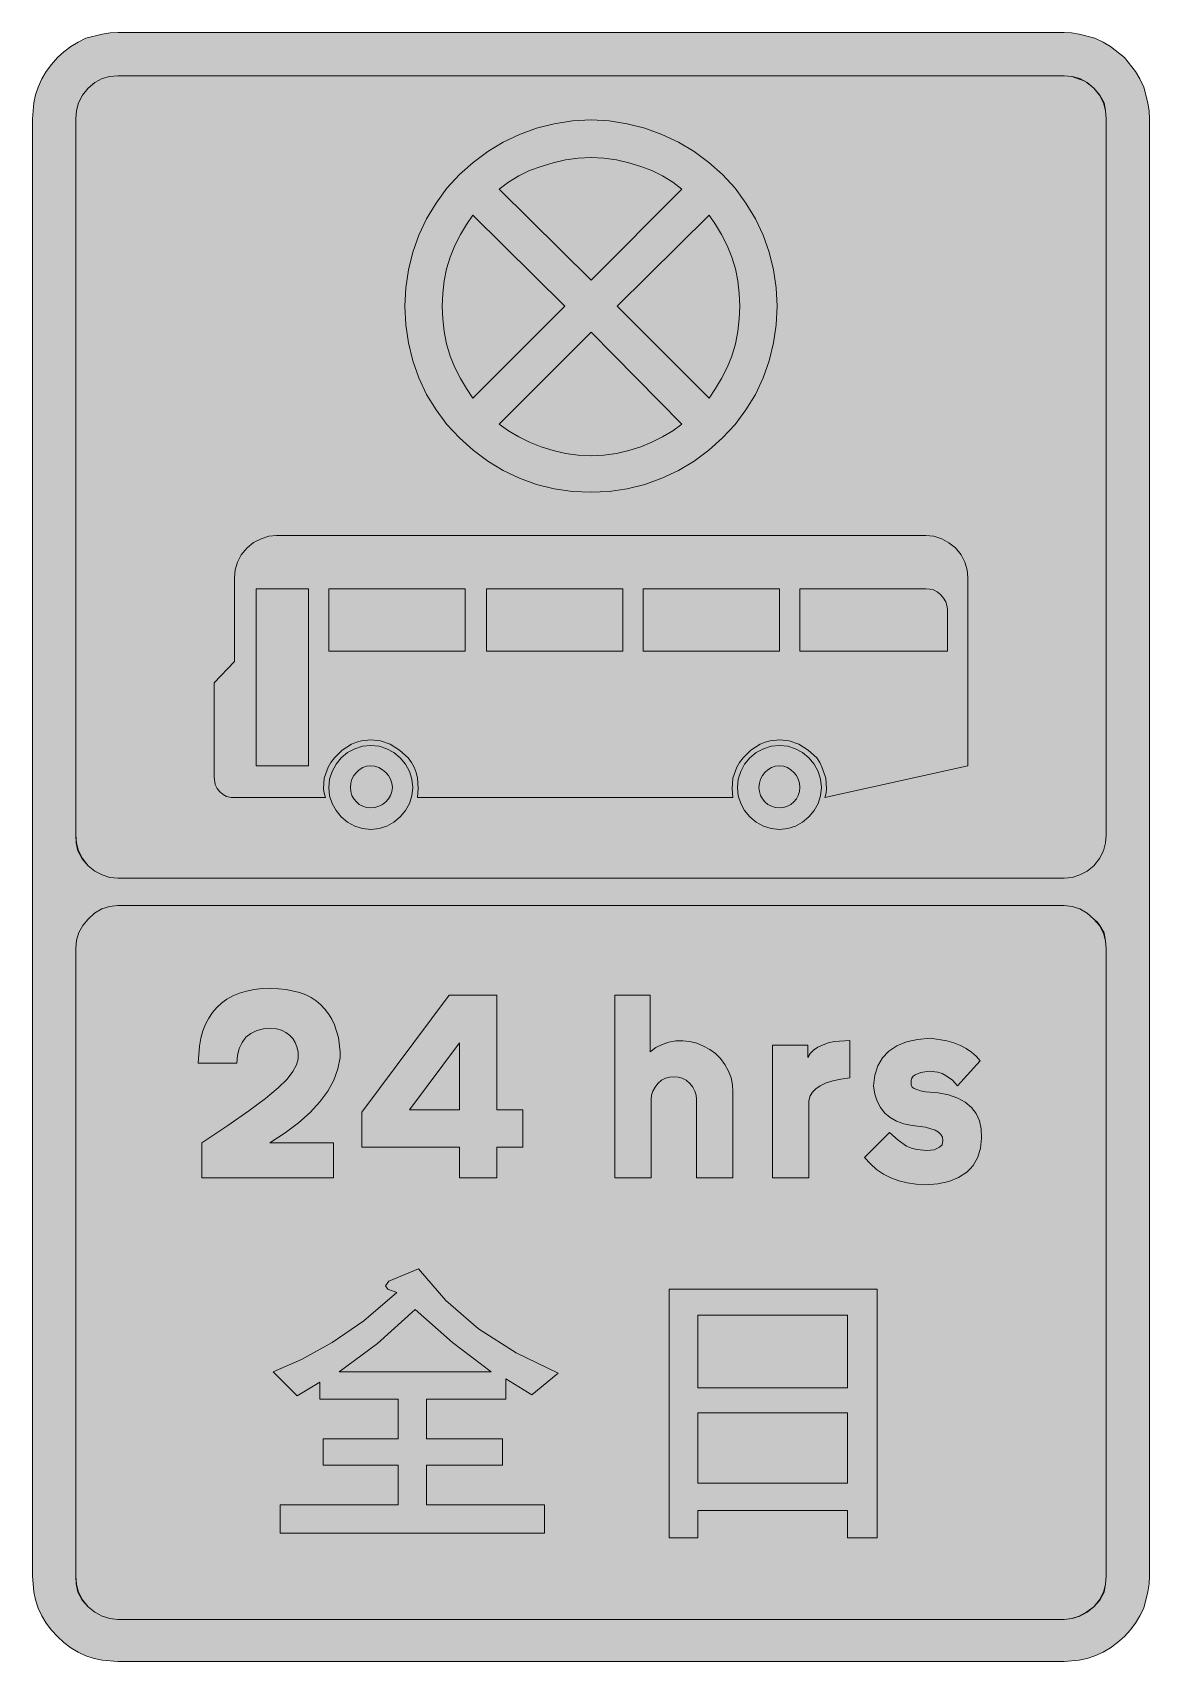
# Model space of a CAD drawing. Header units: metres. Extents: x 196 to 373, y 6 to 264.
import ezdxf

# ---------------------------------------------------------------- set-up
doc = ezdxf.new("R2010")
doc.units = ezdxf.units.M
for name, color, linetype, true_color in [('FILL_BLACK_000000', 7, 'Continuous', 0x000000), ('FILL_BLUE_0000FF', 7, 'Continuous', 0x0000ff), ('FILL_RED_FF0000', 7, 'Continuous', 0xff0000), ('FILL_WHITE_FFFFFF', 7, 'Continuous', 0xffffff), ('FILL_YELLOW_FFFF00', 7, 'Continuous', 0xffff00)]:
    doc.layers.add(name, color=color, linetype=linetype, true_color=true_color)

msp = doc.modelspace()

# ---------------------------------------------------------------- hatches: boundary and pattern name
at = {"layer": 'FILL_BLACK_000000', "true_color": 0x000000}
h = msp.add_hatch(color=7, dxfattribs=at)
h.dxf.hatch_style = 1
h.paths.add_polyline_path([(362.18, 263.63), (364.68, 262.98), (365.97, 262.38), (367.16, 261.65), (369.36, 259.92), (371.09, 257.71), (371.82, 256.53), (372.42, 255.24), (373.07, 252.72), (373.26, 251.44), (373.32, 250.2), (373.32, 19.08), (373.26, 17.86), (373.07, 16.63), (372.42, 14.04), (371.82, 12.83), (371.09, 11.65), (370.27, 10.55), (369.36, 9.54), (368.27, 8.56), (367.16, 7.74), (365.97, 7.06), (364.68, 6.48), (363.44, 6.04), (362.18, 5.76), (359.82, 5.58), (209.7, 5.58), (207.25, 5.76), (205.98, 6.04), (204.66, 6.48), (203.45, 7.06), (202.28, 7.74), (201.17, 8.56), (200.16, 9.54), (199.18, 10.55), (198.36, 11.65), (197.68, 12.83), (197.1, 14.04), (196.66, 15.36), (196.38, 16.63), (196.2, 19.08), (196.2, 250.2), (196.38, 252.72), (196.66, 254), (197.1, 255.24), (197.68, 256.53), (198.36, 257.71), (199.18, 258.83), (200.16, 259.92), (201.17, 260.83), (202.28, 261.65), (203.45, 262.38), (204.66, 262.98), (207.25, 263.63), (208.48, 263.82), (209.7, 263.88), (359.82, 263.88), (360.96, 263.82), (362.18, 263.63)])
h.paths.add_polyline_path([(206.06, 255.98), (205.02, 255.06), (204.1, 253.95), (203.49, 252.76), (203.15, 251.52), (203.04, 250.2), (203.04, 136.62), (203.15, 135.38), (203.49, 134.12), (204.1, 132.9), (205.02, 131.76), (206.06, 130.92), (207.23, 130.3), (208.46, 129.91), (209.7, 129.78), (359.82, 129.78), (361.06, 129.91), (362.3, 130.3), (363.47, 130.92), (364.5, 131.76), (365.42, 132.9), (366.03, 134.12), (366.37, 135.38), (366.48, 136.62), (366.48, 250.2), (366.37, 251.52), (366.03, 252.76), (365.42, 253.95), (364.5, 255.06), (363.47, 255.98), (362.3, 256.59), (361.06, 256.93), (359.82, 257.04), (209.7, 257.04), (208.46, 256.93), (207.23, 256.59), (206.06, 255.98)], flags=16)
h.paths.add_polyline_path([(207.16, 124.92), (206.03, 124.24), (205.02, 123.3), (204.18, 122.29), (203.56, 121.16), (203.17, 119.93), (203.04, 118.62), (203.04, 19.08), (203.15, 17.84), (203.49, 16.58), (204.1, 15.36), (205.02, 14.22), (206.06, 13.38), (207.23, 12.76), (208.46, 12.37), (209.7, 12.24), (359.82, 12.24), (361.06, 12.37), (362.3, 12.76), (363.47, 13.38), (364.5, 14.22), (365.42, 15.36), (366.03, 16.58), (366.37, 17.84), (366.48, 19.08), (366.48, 118.62), (366.37, 119.81), (366.12, 121.14), (365.45, 122.29), (365.01, 122.84), (364.5, 123.3), (363.47, 124.24), (362.3, 124.92), (361.06, 125.32), (359.82, 125.46), (209.7, 125.46), (208.39, 125.32), (207.16, 124.92)], flags=16)
h = msp.add_hatch(color=7, dxfattribs=at)
h.dxf.hatch_style = 1
h.paths.add_polyline_path([(255.78, 148.86), (254.41, 150.07), (252.9, 151.02), (251.37, 151.58), (249.84, 151.74), (248.38, 151.58), (247.59, 151.36), (246.78, 151.02), (245.3, 150.07), (244.08, 148.86), (243.5, 148.15), (243.07, 147.37), (242.46, 145.62), (242.35, 144.02), (242.43, 143.27), (242.64, 142.56), (228.24, 142.56), (227.68, 142.58), (226.98, 142.74), (226.44, 143.03), (225.9, 143.46), (225.46, 144.03), (225.18, 144.63), (225, 145.8), (225, 160.74), (228.24, 164.16), (228.24, 177.48), (228.35, 178.69), (228.69, 179.89), (229.3, 181.05), (230.22, 182.16), (231.26, 183), (232.43, 183.62), (233.66, 184.01), (234.9, 184.14), (337.86, 184.14), (339.12, 184), (340.38, 183.6), (341.53, 182.95), (342.54, 182.16), (343.46, 181.05), (344.07, 179.89), (344.41, 178.69), (344.52, 177.48), (344.52, 147.6), (321.84, 142.56), (322.05, 143.27), (322.13, 144.02), (322.02, 145.62), (321.44, 147.31), (321.06, 148.13), (320.58, 148.86), (319.21, 150.07), (317.7, 151.02), (316.17, 151.58), (314.64, 151.74), (313.18, 151.58), (312.39, 151.36), (311.58, 151.02), (310.1, 150.07), (308.88, 148.86), (308.3, 148.15), (307.87, 147.37), (307.26, 145.62), (307.13, 144.02), (307.26, 142.56), (257.22, 142.56), (257.36, 144.02), (257.22, 145.62), (257.02, 146.53), (256.7, 147.37), (256.28, 148.15), (255.78, 148.86)])
h.paths.add_polyline_path([(289.8, 175.68), (268.2, 175.68), (268.2, 165.78), (289.8, 165.78), (289.8, 175.68)], flags=16)
h.paths.add_polyline_path([(293.04, 175.68), (293.04, 165.78), (314.64, 165.78), (314.64, 175.68), (293.04, 175.68)], flags=16)
h.paths.add_polyline_path([(340.67, 174.21), (340.2, 174.78), (339.66, 175.22), (339.1, 175.5), (338.5, 175.64), (337.86, 175.68), (317.88, 175.68), (317.88, 165.78), (341.28, 165.78), (341.28, 172.44), (341.21, 173.01), (341.01, 173.61), (340.67, 174.21)], flags=16)
h.paths.add_polyline_path([(243.18, 175.68), (243.18, 165.78), (264.78, 165.78), (264.78, 175.68), (243.18, 175.68)], flags=16)
h.paths.add_polyline_path([(231.66, 147.6), (239.94, 147.6), (239.94, 175.68), (231.66, 175.68), (231.66, 147.6)], flags=16)
h = msp.add_hatch(color=7, dxfattribs=at)
h.dxf.hatch_style = 1
h.paths.add_polyline_path([(255.98, 141.64), (255.36, 140.51), (254.52, 139.5), (253.51, 138.66), (252.38, 138.04), (251.15, 137.65), (249.84, 137.52), (248.53, 137.65), (247.3, 138.04), (246.17, 138.66), (245.16, 139.5), (244.32, 140.51), (243.7, 141.64), (243.31, 142.87), (243.18, 144.18), (243.31, 145.49), (243.7, 146.72), (244.32, 147.85), (245.16, 148.86), (246.17, 149.7), (247.3, 150.32), (248.53, 150.71), (249.84, 150.84), (251.15, 150.71), (252.38, 150.32), (253.51, 149.7), (254.52, 148.86), (255.36, 147.85), (255.98, 146.72), (256.37, 145.49), (256.5, 144.18), (256.37, 142.87), (255.98, 141.64)])
h.paths.add_polyline_path([(252.98, 145.47), (252.65, 146.05), (252.23, 146.56), (251.71, 146.99), (251.13, 147.32), (250.5, 147.53), (249.84, 147.6), (249.18, 147.53), (248.57, 147.32), (248.02, 146.99), (247.55, 146.56), (247.15, 146.05), (246.85, 145.47), (246.67, 144.84), (246.6, 144.18), (246.67, 143.52), (246.85, 142.91), (247.15, 142.36), (247.55, 141.88), (248.02, 141.49), (248.57, 141.19), (249.18, 141.01), (249.84, 140.94), (250.5, 141.01), (251.13, 141.19), (251.71, 141.49), (252.23, 141.88), (252.65, 142.36), (252.98, 142.91), (253.19, 143.52), (253.26, 144.18), (253.19, 144.84), (252.98, 145.47)], flags=16)
h = msp.add_hatch(color=7, dxfattribs=at)
h.dxf.hatch_style = 1
h.paths.add_polyline_path([(320.78, 141.64), (320.16, 140.51), (319.32, 139.5), (318.31, 138.66), (317.18, 138.04), (315.95, 137.65), (314.64, 137.52), (313.33, 137.65), (312.1, 138.04), (310.97, 138.66), (309.96, 139.5), (309.12, 140.51), (308.5, 141.64), (308.11, 142.87), (307.98, 144.18), (308.11, 145.49), (308.5, 146.72), (309.12, 147.85), (309.96, 148.86), (310.97, 149.7), (312.1, 150.32), (313.33, 150.71), (314.64, 150.84), (315.95, 150.71), (317.18, 150.32), (318.31, 149.7), (319.32, 148.86), (320.16, 147.85), (320.78, 146.72), (321.17, 145.49), (321.3, 144.18), (321.17, 142.87), (320.78, 141.64)])
h.paths.add_polyline_path([(317.63, 145.47), (317.33, 146.05), (316.94, 146.56), (316.46, 146.99), (315.91, 147.32), (315.3, 147.53), (314.64, 147.6), (313.98, 147.53), (313.37, 147.32), (312.82, 146.99), (312.35, 146.56), (311.95, 146.05), (311.65, 145.47), (311.47, 144.84), (311.4, 144.18), (311.47, 143.52), (311.65, 142.91), (311.95, 142.36), (312.35, 141.88), (312.82, 141.49), (313.37, 141.19), (313.98, 141.01), (314.64, 140.94), (315.3, 141.01), (315.91, 141.19), (316.46, 141.49), (316.94, 141.88), (317.33, 142.36), (317.63, 142.91), (317.81, 143.52), (317.88, 144.18), (317.81, 144.84), (317.63, 145.47)], flags=16)
h = msp.add_hatch(color=7, dxfattribs=at)
h.dxf.hatch_style = 1
h.paths.add_polyline_path([(243.9, 87.84), (243.9, 82.26), (223.02, 82.26), (223.02, 87.84), (227.18, 90.58), (230.52, 92.91), (233.15, 94.87), (235.13, 96.52), (236.55, 97.93), (237.5, 99.13), (238.06, 100.19), (238.32, 101.16), (238.32, 102.24), (238.13, 103.02), (237.85, 103.72), (237.46, 104.34), (236.97, 104.87), (236.38, 105.31), (235.69, 105.66), (234.89, 105.89), (234, 106.02), (232.82, 105.92), (231.75, 105.64), (230.81, 105.18), (230.04, 104.58), (229.43, 103.75), (228.96, 102.78), (228.71, 101.68), (228.6, 100.44), (222.48, 100.44), (222.66, 103.17), (222.9, 104.41), (223.22, 105.56), (223.63, 106.63), (224.13, 107.6), (224.72, 108.49), (225.41, 109.28), (226.17, 109.99), (227.03, 110.6), (227.98, 111.12), (229.01, 111.55), (230.13, 111.89), (231.33, 112.13), (232.62, 112.27), (234, 112.32), (236.42, 112.15), (238.55, 111.66), (239.51, 111.29), (240.39, 110.84), (241.19, 110.31), (241.92, 109.71), (242.57, 109.03), (243.15, 108.28), (243.65, 107.45), (244.07, 106.55), (244.69, 104.53), (244.98, 102.24), (244.98, 101.34), (244.63, 99.53), (243.97, 97.76), (243.02, 96.02), (241.76, 94.32), (240.21, 92.65), (238.37, 91.01), (236.24, 89.41), (233.82, 87.84), (243.9, 87.84)])
h = msp.add_hatch(color=7, dxfattribs=at)
h.dxf.hatch_style = 1
h.paths.add_polyline_path([(273.96, 87.12), (269.82, 87.12), (269.82, 82.26), (263.88, 82.26), (263.88, 87.12), (248.4, 87.12), (248.4, 92.7), (262.26, 111.24), (269.82, 111.24), (269.82, 93.06), (273.96, 93.06), (273.96, 87.12)])
h.paths.add_polyline_path([(263.88, 93.06), (263.88, 103.68), (255.96, 93.06), (263.88, 93.06)], flags=16)
h = msp.add_hatch(color=7, dxfattribs=at)
h.dxf.hatch_style = 1
h.paths.add_polyline_path([(295.04, 102.91), (296.05, 103.42), (297.11, 103.77), (298.22, 103.97), (299.33, 104.01), (300.45, 103.89), (301.54, 103.6), (302.58, 103.14), (303.6, 102.64), (304.49, 101.97), (305.29, 101.17), (306, 100.26), (306.58, 99.18), (306.97, 98.1), (307.19, 97.02), (307.26, 95.94), (307.26, 82.26), (301.5, 82.26), (301.5, 94.68), (301.43, 95.35), (301.23, 96.01), (300.89, 96.63), (300.42, 97.2), (299.85, 97.75), (299.23, 98.08), (298.57, 98.24), (297.9, 98.28), (297.23, 98.24), (296.57, 98.08), (295.95, 97.75), (295.38, 97.2), (294.91, 96.63), (294.57, 96.01), (294.37, 95.35), (294.3, 94.68), (294.3, 82.26), (288.54, 82.26), (288.54, 111.24), (294.12, 111.24), (294.12, 102.24), (295.04, 102.91)])
h = msp.add_hatch(color=7, dxfattribs=at)
h.dxf.hatch_style = 1
h.paths.add_polyline_path([(313.56, 103.32), (319.14, 103.32), (319.14, 101.34), (319.51, 101.98), (320.04, 102.53), (320.71, 102.99), (321.48, 103.32), (322.36, 103.66), (323.37, 103.88), (325.8, 104.04), (325.8, 98.1), (324.39, 97.93), (323.12, 97.67), (322.03, 97.32), (321.12, 96.84), (320.41, 96.4), (319.88, 95.87), (319.53, 95.25), (319.32, 94.5), (319.32, 82.26), (313.56, 82.26), (313.56, 103.32)])
h = msp.add_hatch(color=7, dxfattribs=at)
h.dxf.hatch_style = 1
h.paths.add_polyline_path([(346.54, 86.98), (346.12, 85.52), (345.39, 84.23), (344.91, 83.67), (344.34, 83.16), (343.02, 82.32), (341.51, 81.7), (339.78, 81.31), (337.86, 81.18), (336.35, 81.25), (334.92, 81.45), (333.58, 81.79), (332.33, 82.26), (331.15, 82.87), (330.06, 83.61), (329.06, 84.49), (328.14, 85.5), (332.1, 89.46), (333.45, 88.24), (334.8, 87.3), (335.61, 86.96), (336.42, 86.74), (338.04, 86.58), (339.17, 86.71), (340.02, 87.12), (340.43, 87.52), (340.56, 88.2), (340.48, 88.71), (340.26, 89.15), (339.88, 89.53), (339.35, 89.84), (337.83, 90.3), (335.7, 90.54), (334.37, 90.82), (333.2, 91.25), (332.2, 91.82), (331.36, 92.54), (330.68, 93.41), (330.16, 94.41), (329.79, 95.56), (329.58, 96.84), (329.78, 98.55), (330.25, 100.05), (330.99, 101.32), (331.99, 102.37), (333.25, 103.21), (334.77, 103.83), (336.55, 104.22), (338.58, 104.4), (341.18, 103.99), (342.32, 103.67), (343.35, 103.27), (344.28, 102.79), (345.11, 102.22), (345.85, 101.56), (346.5, 100.8), (342.9, 96.84), (342.07, 97.78), (341.1, 98.46), (340.43, 98.8), (339.75, 99.02), (338.4, 99.18), (337.09, 98.97), (336.15, 98.62), (335.83, 98.38), (335.62, 98.09), (335.51, 97.76), (335.52, 97.38), (335.54, 97.02), (335.7, 96.66), (335.99, 96.41), (336.42, 96.3), (337.03, 96.06), (337.79, 95.89), (339.84, 95.76), (341.48, 95.41), (342.91, 94.91), (344.11, 94.26), (345.08, 93.44), (345.83, 92.47), (346.35, 91.33), (346.63, 90.03), (346.68, 88.56), (346.54, 86.98)])
h = msp.add_hatch(color=7, dxfattribs=at)
h.dxf.hatch_style = 1
h.paths.add_polyline_path([(261.72, 62.82), (266.94, 58.32), (272.88, 54.54), (279.54, 51.3), (275.4, 47.88), (271.26, 50.4), (271.26, 47.16), (258.66, 47.16), (258.66, 40.86), (270.72, 40.86), (270.72, 36.72), (258.66, 36.72), (258.66, 30.42), (277.38, 30.42), (277.38, 25.92), (235.44, 25.92), (235.44, 30.42), (254.16, 30.42), (254.16, 36.72), (242.28, 36.72), (242.28, 40.86), (254.16, 40.86), (254.16, 47.16), (241.74, 47.16), (241.74, 49.86), (238.14, 47.7), (234.36, 51.48), (238.86, 53.46), (243.72, 56.16), (248.76, 59.58), (253.98, 64.08), (252.54, 64.62), (252.18, 65.16), (252.72, 65.88), (253.98, 66.42), (257.4, 67.86), (261.72, 62.82)])
h.paths.add_polyline_path([(262.8, 56.16), (256.86, 61.38), (250.92, 55.98), (244.8, 51.48), (268.92, 51.48), (262.8, 56.16)], flags=16)
h = msp.add_hatch(color=7, dxfattribs=at)
h.dxf.hatch_style = 1
h.paths.add_polyline_path([(330.12, 25.2), (325.44, 25.2), (325.44, 29.52), (301.68, 29.52), (301.68, 25.2), (297.18, 25.2), (297.18, 64.62), (330.12, 64.62), (330.12, 25.2)])
h.paths.add_polyline_path([(301.68, 45), (301.68, 33.84), (325.44, 33.84), (325.44, 45), (301.68, 45)], flags=16)
h.paths.add_polyline_path([(325.44, 60.48), (301.68, 60.48), (301.68, 48.96), (325.44, 48.96), (325.44, 60.48)], flags=16)
at = {"layer": 'FILL_BLUE_0000FF', "true_color": 0x0000ff}
h = msp.add_hatch(color=7, dxfattribs=at)
h.dxf.hatch_style = 1
h.paths.add_polyline_path([(271.7, 240.18), (273.31, 241.18), (275.01, 242), (276.84, 242.64), (278.76, 243.24), (280.73, 243.7), (282.74, 243.98), (284.76, 244.08), (286.78, 243.98), (288.79, 243.7), (290.76, 243.24), (292.68, 242.64), (294.43, 242), (296.12, 241.18), (297.72, 240.18), (299.16, 239.04), (284.76, 224.64), (270.18, 239.04), (271.7, 240.18)])
h = msp.add_hatch(color=7, dxfattribs=at)
h.dxf.hatch_style = 1
h.paths.add_polyline_path([(265, 207.44), (264.04, 209.05), (263.18, 210.75), (262.44, 212.58), (261.86, 214.5), (261.47, 216.47), (261.25, 218.48), (261.18, 220.5), (261.25, 222.52), (261.47, 224.5), (261.86, 226.42), (262.44, 228.24), (263.18, 230.09), (264.04, 231.84), (265, 233.45), (266.04, 234.9), (280.62, 220.5), (266.04, 205.92), (265, 207.44)])
h = msp.add_hatch(color=7, dxfattribs=at)
h.dxf.hatch_style = 1
h.paths.add_polyline_path([(288.9, 220.5), (303.48, 234.9), (304.52, 233.45), (305.48, 231.84), (306.34, 230.09), (307.08, 228.24), (307.66, 226.42), (308.05, 224.5), (308.27, 222.52), (308.34, 220.5), (308.27, 218.48), (308.05, 216.47), (307.66, 214.5), (307.08, 212.58), (306.34, 210.75), (305.48, 209.05), (304.52, 207.44), (303.48, 205.92), (288.9, 220.5)])
h = msp.add_hatch(color=7, dxfattribs=at)
h.dxf.hatch_style = 1
h.paths.add_polyline_path([(284.76, 216.36), (299.16, 201.78), (297.72, 200.74), (296.12, 199.78), (294.43, 198.92), (292.68, 198.18), (290.76, 197.58), (288.79, 197.12), (286.78, 196.84), (284.76, 196.74), (282.74, 196.84), (280.73, 197.12), (278.76, 197.58), (276.84, 198.18), (275.01, 198.92), (273.31, 199.78), (271.7, 200.74), (270.18, 201.78), (284.76, 216.36)])
at = {"layer": 'FILL_RED_FF0000', "true_color": 0xff0000}
h = msp.add_hatch(color=7, dxfattribs=at)
h.dxf.hatch_style = 1
h.paths.add_polyline_path([(314.14, 217.55), (313.71, 214.66), (313.02, 211.84), (312.05, 209.11), (310.83, 206.51), (309.34, 204.05), (307.61, 201.74), (305.64, 199.62), (303.46, 197.65), (301.11, 195.92), (298.62, 194.43), (296.01, 193.21), (293.3, 192.24), (290.5, 191.55), (287.65, 191.12), (284.76, 190.98), (281.82, 191.12), (278.94, 191.55), (276.14, 192.24), (273.44, 193.21), (270.85, 194.43), (268.38, 195.92), (266.05, 197.65), (263.88, 199.62), (261.91, 201.74), (260.18, 204.05), (258.69, 206.51), (257.47, 209.11), (256.5, 211.84), (255.81, 214.66), (255.38, 217.55), (255.24, 220.5), (255.38, 223.39), (255.81, 226.24), (256.5, 229.04), (257.47, 231.75), (258.69, 234.36), (260.18, 236.85), (261.91, 239.2), (263.88, 241.38), (266.05, 243.3), (268.38, 245.01), (270.85, 246.49), (273.44, 247.72), (276.14, 248.71), (278.94, 249.43), (281.82, 249.87), (284.76, 250.02), (287.65, 249.87), (290.5, 249.43), (293.3, 248.71), (296.01, 247.72), (298.62, 246.49), (301.11, 245.01), (303.46, 243.3), (305.64, 241.38), (307.61, 239.2), (309.34, 236.85), (310.83, 234.36), (312.05, 231.75), (313.02, 229.04), (313.71, 226.24), (314.14, 223.39), (314.28, 220.5), (314.14, 217.55)])
at = {"layer": 'FILL_WHITE_FFFFFF', "true_color": 0xffffff}
h = msp.add_hatch(color=7, dxfattribs=at)
h.dxf.hatch_style = 1
h.paths.add_polyline_path([(359.82, 125.46), (361.06, 125.32), (362.3, 124.92), (363.47, 124.24), (364.5, 123.3), (365.42, 122.26), (366.03, 121.09), (366.37, 119.86), (366.48, 118.62), (366.48, 19.08), (366.37, 17.89), (366.12, 16.56), (365.45, 15.32), (364.5, 14.22), (363.4, 13.43), (362.16, 12.78), (360.99, 12.37), (359.82, 12.24), (209.7, 12.24), (208.46, 12.37), (207.23, 12.76), (206.06, 13.38), (205.02, 14.22), (204.08, 15.32), (203.4, 16.56), (203.09, 17.89), (203.04, 19.08), (203.04, 118.62), (203.17, 119.93), (203.56, 121.16), (204.18, 122.29), (205.02, 123.3), (206.03, 124.24), (207.16, 124.92), (208.39, 125.32), (209.7, 125.46), (359.82, 125.46)])
at = {"layer": 'FILL_YELLOW_FFFF00', "true_color": 0xffff00}
h = msp.add_hatch(color=7, dxfattribs=at)
h.dxf.hatch_style = 1
h.paths.add_polyline_path([(359.82, 257.04), (360.99, 256.9), (362.16, 256.5), (362.8, 256.3), (363.4, 255.98), (364.5, 255.06), (365.45, 253.96), (366.12, 252.72), (366.37, 251.53), (366.48, 250.2), (366.48, 136.62), (366.37, 135.38), (366.03, 134.12), (365.42, 132.9), (364.5, 131.76), (363.47, 130.92), (362.3, 130.3), (361.06, 129.91), (359.82, 129.78), (209.7, 129.78), (208.46, 129.91), (207.23, 130.3), (206.06, 130.92), (205.02, 131.76), (204.08, 132.86), (203.4, 134.1), (203.09, 135.36), (203.04, 136.62), (203.04, 250.2), (203.15, 251.52), (203.49, 252.76), (204.1, 253.95), (205.02, 255.06), (206.06, 255.98), (207.23, 256.59), (208.46, 256.93), (209.7, 257.04), (359.82, 257.04)])

# ---------------------------------------------------------------- linework, layer by layer
at = {"layer": 'FILL_BLACK_000000', "lineweight": 0, "true_color": 0x000000}
for points in [[(362.18, 263.63), (364.68, 262.98), (365.97, 262.38), (367.16, 261.65), (369.36, 259.92), (371.09, 257.71), (371.82, 256.53), (372.42, 255.24), (373.07, 252.72), (373.26, 251.44), (373.32, 250.2), (373.32, 19.08), (373.26, 17.86), (373.07, 16.63), (372.42, 14.04), (371.82, 12.83), (371.09, 11.65), (370.27, 10.55), (369.36, 9.54), (368.27, 8.56), (367.16, 7.74), (365.97, 7.06), (364.68, 6.48), (363.44, 6.04), (362.18, 5.76), (359.82, 5.58), (209.7, 5.58), (207.25, 5.76), (205.98, 6.04), (204.66, 6.48), (203.45, 7.06), (202.28, 7.74), (201.17, 8.56), (200.16, 9.54), (199.18, 10.55), (198.36, 11.65), (197.68, 12.83), (197.1, 14.04), (196.66, 15.36), (196.38, 16.63), (196.2, 19.08), (196.2, 250.2), (196.38, 252.72), (196.66, 254), (197.1, 255.24), (197.68, 256.53), (198.36, 257.71), (199.18, 258.83), (200.16, 259.92), (201.17, 260.83), (202.28, 261.65), (203.45, 262.38), (204.66, 262.98), (207.25, 263.63), (208.48, 263.82), (209.7, 263.88), (359.82, 263.88), (360.96, 263.82)], [(206.06, 255.98), (205.02, 255.06), (204.1, 253.95), (203.49, 252.76), (203.15, 251.52), (203.04, 250.2), (203.04, 136.62), (203.15, 135.38), (203.49, 134.12), (204.1, 132.9), (205.02, 131.76), (206.06, 130.92), (207.23, 130.3), (208.46, 129.91), (209.7, 129.78), (359.82, 129.78), (361.06, 129.91), (362.3, 130.3), (363.47, 130.92), (364.5, 131.76), (365.42, 132.9), (366.03, 134.12), (366.37, 135.38), (366.48, 136.62), (366.48, 250.2), (366.37, 251.52), (366.03, 252.76), (365.42, 253.95), (364.5, 255.06), (363.47, 255.98), (362.3, 256.59), (361.06, 256.93), (359.82, 257.04), (209.7, 257.04), (208.46, 256.93), (207.23, 256.59)], [(255.78, 148.86), (254.41, 150.07), (252.9, 151.02), (251.37, 151.58), (249.84, 151.74), (248.38, 151.58), (247.59, 151.36), (246.78, 151.02), (245.3, 150.07), (244.08, 148.86), (243.5, 148.15), (243.07, 147.37), (242.46, 145.62), (242.35, 144.02), (242.43, 143.27), (242.64, 142.56), (228.24, 142.56), (227.68, 142.58), (226.98, 142.74), (226.44, 143.03), (225.9, 143.46), (225.46, 144.03), (225.18, 144.63), (225, 145.8), (225, 160.74), (228.24, 164.16), (228.24, 177.48), (228.35, 178.69), (228.69, 179.89), (229.3, 181.05), (230.22, 182.16), (231.26, 183), (232.43, 183.62), (233.66, 184.01), (234.9, 184.14), (337.86, 184.14), (339.12, 184), (340.38, 183.6), (341.53, 182.95), (342.54, 182.16), (343.46, 181.05), (344.07, 179.89), (344.41, 178.69), (344.52, 177.48), (344.52, 147.6), (321.84, 142.56), (322.05, 143.27), (322.13, 144.02), (322.02, 145.62), (321.44, 147.31), (321.06, 148.13), (320.58, 148.86), (319.21, 150.07), (317.7, 151.02), (316.17, 151.58), (314.64, 151.74), (313.18, 151.58), (312.39, 151.36), (311.58, 151.02), (310.1, 150.07), (308.88, 148.86), (308.3, 148.15), (307.87, 147.37), (307.26, 145.62), (307.13, 144.02), (307.26, 142.56), (257.22, 142.56), (257.36, 144.02), (257.22, 145.62), (257.02, 146.53), (256.7, 147.37), (256.28, 148.15)], [(231.66, 147.6), (239.94, 147.6), (239.94, 175.68), (231.66, 175.68)], [(243.18, 175.68), (243.18, 165.78), (264.78, 165.78), (264.78, 175.68)], [(289.8, 175.68), (268.2, 175.68), (268.2, 165.78), (289.8, 165.78)], [(293.04, 175.68), (293.04, 165.78), (314.64, 165.78), (314.64, 175.68)], [(340.67, 174.21), (340.2, 174.78), (339.66, 175.22), (339.1, 175.5), (338.5, 175.64), (337.86, 175.68), (317.88, 175.68), (317.88, 165.78), (341.28, 165.78), (341.28, 172.44), (341.21, 173.01), (341.01, 173.61)], [(255.98, 141.64), (255.36, 140.51), (254.52, 139.5), (253.51, 138.66), (252.38, 138.04), (251.15, 137.65), (249.84, 137.52), (248.53, 137.65), (247.3, 138.04), (246.17, 138.66), (245.16, 139.5), (244.32, 140.51), (243.7, 141.64), (243.31, 142.87), (243.18, 144.18), (243.31, 145.49), (243.7, 146.72), (244.32, 147.85), (245.16, 148.86), (246.17, 149.7), (247.3, 150.32), (248.53, 150.71), (249.84, 150.84), (251.15, 150.71), (252.38, 150.32), (253.51, 149.7), (254.52, 148.86), (255.36, 147.85), (255.98, 146.72), (256.37, 145.49), (256.5, 144.18), (256.37, 142.87)], [(320.78, 141.64), (320.16, 140.51), (319.32, 139.5), (318.31, 138.66), (317.18, 138.04), (315.95, 137.65), (314.64, 137.52), (313.33, 137.65), (312.1, 138.04), (310.97, 138.66), (309.96, 139.5), (309.12, 140.51), (308.5, 141.64), (308.11, 142.87), (307.98, 144.18), (308.11, 145.49), (308.5, 146.72), (309.12, 147.85), (309.96, 148.86), (310.97, 149.7), (312.1, 150.32), (313.33, 150.71), (314.64, 150.84), (315.95, 150.71), (317.18, 150.32), (318.31, 149.7), (319.32, 148.86), (320.16, 147.85), (320.78, 146.72), (321.17, 145.49), (321.3, 144.18), (321.17, 142.87)], [(252.98, 145.47), (252.65, 146.05), (252.23, 146.56), (251.71, 146.99), (251.13, 147.32), (250.5, 147.53), (249.84, 147.6), (249.18, 147.53), (248.57, 147.32), (248.02, 146.99), (247.55, 146.56), (247.15, 146.05), (246.85, 145.47), (246.67, 144.84), (246.6, 144.18), (246.67, 143.52), (246.85, 142.91), (247.15, 142.36), (247.55, 141.88), (248.02, 141.49), (248.57, 141.19), (249.18, 141.01), (249.84, 140.94), (250.5, 141.01), (251.13, 141.19), (251.71, 141.49), (252.23, 141.88), (252.65, 142.36), (252.98, 142.91), (253.19, 143.52), (253.26, 144.18), (253.19, 144.84)], [(317.63, 145.47), (317.33, 146.05), (316.94, 146.56), (316.46, 146.99), (315.91, 147.32), (315.3, 147.53), (314.64, 147.6), (313.98, 147.53), (313.37, 147.32), (312.82, 146.99), (312.35, 146.56), (311.95, 146.05), (311.65, 145.47), (311.47, 144.84), (311.4, 144.18), (311.47, 143.52), (311.65, 142.91), (311.95, 142.36), (312.35, 141.88), (312.82, 141.49), (313.37, 141.19), (313.98, 141.01), (314.64, 140.94), (315.3, 141.01), (315.91, 141.19), (316.46, 141.49), (316.94, 141.88), (317.33, 142.36), (317.63, 142.91), (317.81, 143.52), (317.88, 144.18), (317.81, 144.84)], [(207.16, 124.92), (206.03, 124.24), (205.02, 123.3), (204.18, 122.29), (203.56, 121.16), (203.17, 119.93), (203.04, 118.62), (203.04, 19.08), (203.15, 17.84), (203.49, 16.58), (204.1, 15.36), (205.02, 14.22), (206.06, 13.38), (207.23, 12.76), (208.46, 12.37), (209.7, 12.24), (359.82, 12.24), (361.06, 12.37), (362.3, 12.76), (363.47, 13.38), (364.5, 14.22), (365.42, 15.36), (366.03, 16.58), (366.37, 17.84), (366.48, 19.08), (366.48, 118.62), (366.37, 119.81), (366.12, 121.14), (365.45, 122.29), (365.01, 122.84), (364.5, 123.3), (363.47, 124.24), (362.3, 124.92), (361.06, 125.32), (359.82, 125.46), (209.7, 125.46), (208.39, 125.32)], [(243.9, 87.84), (243.9, 82.26), (223.02, 82.26), (223.02, 87.84), (227.18, 90.58), (230.52, 92.91), (233.15, 94.87), (235.13, 96.52), (236.55, 97.93), (237.5, 99.13), (238.06, 100.19), (238.32, 101.16), (238.32, 102.24), (238.13, 103.02), (237.85, 103.72), (237.46, 104.34), (236.97, 104.87), (236.38, 105.31), (235.69, 105.66), (234.89, 105.89), (234, 106.02), (232.82, 105.92), (231.75, 105.64), (230.81, 105.18), (230.04, 104.58), (229.43, 103.75), (228.96, 102.78), (228.71, 101.68), (228.6, 100.44), (222.48, 100.44), (222.66, 103.17), (222.9, 104.41), (223.22, 105.56), (223.63, 106.63), (224.13, 107.6), (224.72, 108.49), (225.41, 109.28), (226.17, 109.99), (227.03, 110.6), (227.98, 111.12), (229.01, 111.55), (230.13, 111.89), (231.33, 112.13), (232.62, 112.27), (234, 112.32), (236.42, 112.15), (238.55, 111.66), (239.51, 111.29), (240.39, 110.84), (241.19, 110.31), (241.92, 109.71), (242.57, 109.03), (243.15, 108.28), (243.65, 107.45), (244.07, 106.55), (244.69, 104.53), (244.98, 102.24), (244.98, 101.34), (244.63, 99.53), (243.97, 97.76), (243.02, 96.02), (241.76, 94.32), (240.21, 92.65), (238.37, 91.01), (236.24, 89.41), (233.82, 87.84)], [(273.96, 87.12), (269.82, 87.12), (269.82, 82.26), (263.88, 82.26), (263.88, 87.12), (248.4, 87.12), (248.4, 92.7), (262.26, 111.24), (269.82, 111.24), (269.82, 93.06), (273.96, 93.06)], [(295.04, 102.91), (296.05, 103.42), (297.11, 103.77), (298.22, 103.97), (299.33, 104.01), (300.45, 103.89), (301.54, 103.6), (302.58, 103.14), (303.6, 102.64), (304.49, 101.97), (305.29, 101.17), (306, 100.26), (306.58, 99.18), (306.97, 98.1), (307.19, 97.02), (307.26, 95.94), (307.26, 82.26), (301.5, 82.26), (301.5, 94.68), (301.43, 95.35), (301.23, 96.01), (300.89, 96.63), (300.42, 97.2), (299.85, 97.75), (299.23, 98.08), (298.57, 98.24), (297.9, 98.28), (297.23, 98.24), (296.57, 98.08), (295.95, 97.75), (295.38, 97.2), (294.91, 96.63), (294.57, 96.01), (294.37, 95.35), (294.3, 94.68), (294.3, 82.26), (288.54, 82.26), (288.54, 111.24), (294.12, 111.24), (294.12, 102.24)], [(263.88, 93.06), (263.88, 103.68), (255.96, 93.06)], [(313.56, 103.32), (319.14, 103.32), (319.14, 101.34), (319.51, 101.98), (320.04, 102.53), (320.71, 102.99), (321.48, 103.32), (322.36, 103.66), (323.37, 103.88), (325.8, 104.04), (325.8, 98.1), (324.39, 97.93), (323.12, 97.67), (322.03, 97.32), (321.12, 96.84), (320.41, 96.4), (319.88, 95.87), (319.53, 95.25), (319.32, 94.5), (319.32, 82.26), (313.56, 82.26)], [(346.54, 86.98), (346.12, 85.52), (345.39, 84.23), (344.91, 83.67), (344.34, 83.16), (343.02, 82.32), (341.51, 81.7), (339.78, 81.31), (337.86, 81.18), (336.35, 81.25), (334.92, 81.45), (333.58, 81.79), (332.33, 82.26), (331.15, 82.87), (330.06, 83.61), (329.06, 84.49), (328.14, 85.5), (332.1, 89.46), (333.45, 88.24), (334.8, 87.3), (335.61, 86.96), (336.42, 86.74), (338.04, 86.58), (339.17, 86.71), (340.02, 87.12), (340.43, 87.52), (340.56, 88.2), (340.48, 88.71), (340.26, 89.15), (339.88, 89.53), (339.35, 89.84), (337.83, 90.3), (335.7, 90.54), (334.37, 90.82), (333.2, 91.25), (332.2, 91.82), (331.36, 92.54), (330.68, 93.41), (330.16, 94.41), (329.79, 95.56), (329.58, 96.84), (329.78, 98.55), (330.25, 100.05), (330.99, 101.32), (331.99, 102.37), (333.25, 103.21), (334.77, 103.83), (336.55, 104.22), (338.58, 104.4), (341.18, 103.99), (342.32, 103.67), (343.35, 103.27), (344.28, 102.79), (345.11, 102.22), (345.85, 101.56), (346.5, 100.8), (342.9, 96.84), (342.07, 97.78), (341.1, 98.46), (340.43, 98.8), (339.75, 99.02), (338.4, 99.18), (337.09, 98.97), (336.15, 98.62), (335.83, 98.38), (335.62, 98.09), (335.51, 97.76), (335.52, 97.38), (335.54, 97.02), (335.7, 96.66), (335.99, 96.41), (336.42, 96.3), (337.03, 96.06), (337.79, 95.89), (339.84, 95.76), (341.48, 95.41), (342.91, 94.91), (344.11, 94.26), (345.08, 93.44), (345.83, 92.47), (346.35, 91.33), (346.63, 90.03), (346.68, 88.56)], [(261.72, 62.82), (266.94, 58.32), (272.88, 54.54), (279.54, 51.3), (275.4, 47.88), (271.26, 50.4), (271.26, 47.16), (258.66, 47.16), (258.66, 40.86), (270.72, 40.86), (270.72, 36.72), (258.66, 36.72), (258.66, 30.42), (277.38, 30.42), (277.38, 25.92), (235.44, 25.92), (235.44, 30.42), (254.16, 30.42), (254.16, 36.72), (242.28, 36.72), (242.28, 40.86), (254.16, 40.86), (254.16, 47.16), (241.74, 47.16), (241.74, 49.86), (238.14, 47.7), (234.36, 51.48), (238.86, 53.46), (243.72, 56.16), (248.76, 59.58), (253.98, 64.08), (252.54, 64.62), (252.18, 65.16), (252.72, 65.88), (253.98, 66.42), (257.4, 67.86)], [(330.12, 25.2), (325.44, 25.2), (325.44, 29.52), (301.68, 29.52), (301.68, 25.2), (297.18, 25.2), (297.18, 64.62), (330.12, 64.62)], [(262.8, 56.16), (256.86, 61.38), (250.92, 55.98), (244.8, 51.48), (268.92, 51.48)], [(325.44, 60.48), (301.68, 60.48), (301.68, 48.96), (325.44, 48.96)], [(301.68, 45), (301.68, 33.84), (325.44, 33.84), (325.44, 45)]]:
    msp.add_lwpolyline(points, close=True, dxfattribs=at)
at = {"layer": 'FILL_BLUE_0000FF', "lineweight": 0, "true_color": 0x0000ff}
for points in [[(271.7, 240.18), (273.31, 241.18), (275.01, 242), (276.84, 242.64), (278.76, 243.24), (280.73, 243.7), (282.74, 243.98), (284.76, 244.08), (286.78, 243.98), (288.79, 243.7), (290.76, 243.24), (292.68, 242.64), (294.43, 242), (296.12, 241.18), (297.72, 240.18), (299.16, 239.04), (284.76, 224.64), (270.18, 239.04)], [(265, 207.44), (264.04, 209.05), (263.18, 210.75), (262.44, 212.58), (261.86, 214.5), (261.47, 216.47), (261.25, 218.48), (261.18, 220.5), (261.25, 222.52), (261.47, 224.5), (261.86, 226.42), (262.44, 228.24), (263.18, 230.09), (264.04, 231.84), (265, 233.45), (266.04, 234.9), (280.62, 220.5), (266.04, 205.92)], [(288.9, 220.5), (303.48, 234.9), (304.52, 233.45), (305.48, 231.84), (306.34, 230.09), (307.08, 228.24), (307.66, 226.42), (308.05, 224.5), (308.27, 222.52), (308.34, 220.5), (308.27, 218.48), (308.05, 216.47), (307.66, 214.5), (307.08, 212.58), (306.34, 210.75), (305.48, 209.05), (304.52, 207.44), (303.48, 205.92)], [(284.76, 216.36), (299.16, 201.78), (297.72, 200.74), (296.12, 199.78), (294.43, 198.92), (292.68, 198.18), (290.76, 197.58), (288.79, 197.12), (286.78, 196.84), (284.76, 196.74), (282.74, 196.84), (280.73, 197.12), (278.76, 197.58), (276.84, 198.18), (275.01, 198.92), (273.31, 199.78), (271.7, 200.74), (270.18, 201.78)]]:
    msp.add_lwpolyline(points, close=True, dxfattribs=at)
at = {"layer": 'FILL_RED_FF0000', "lineweight": 0, "true_color": 0xff0000}
msp.add_lwpolyline([(314.14, 217.55), (313.71, 214.66), (313.02, 211.84), (312.05, 209.11), (310.83, 206.51), (309.34, 204.05), (307.61, 201.74), (305.64, 199.62), (303.46, 197.65), (301.11, 195.92), (298.62, 194.43), (296.01, 193.21), (293.3, 192.24), (290.5, 191.55), (287.65, 191.12), (284.76, 190.98), (281.82, 191.12), (278.94, 191.55), (276.14, 192.24), (273.44, 193.21), (270.85, 194.43), (268.38, 195.92), (266.05, 197.65), (263.88, 199.62), (261.91, 201.74), (260.18, 204.05), (258.69, 206.51), (257.47, 209.11), (256.5, 211.84), (255.81, 214.66), (255.38, 217.55), (255.24, 220.5), (255.38, 223.39), (255.81, 226.24), (256.5, 229.04), (257.47, 231.75), (258.69, 234.36), (260.18, 236.85), (261.91, 239.2), (263.88, 241.38), (266.05, 243.3), (268.38, 245.01), (270.85, 246.49), (273.44, 247.72), (276.14, 248.71), (278.94, 249.43), (281.82, 249.87), (284.76, 250.02), (287.65, 249.87), (290.5, 249.43), (293.3, 248.71), (296.01, 247.72), (298.62, 246.49), (301.11, 245.01), (303.46, 243.3), (305.64, 241.38), (307.61, 239.2), (309.34, 236.85), (310.83, 234.36), (312.05, 231.75), (313.02, 229.04), (313.71, 226.24), (314.14, 223.39), (314.28, 220.5)], close=True, dxfattribs=at)
at = {"layer": 'FILL_WHITE_FFFFFF', "lineweight": 0, "true_color": 0xffffff}
msp.add_lwpolyline([(359.82, 125.46), (361.06, 125.32), (362.3, 124.92), (363.47, 124.24), (364.5, 123.3), (365.42, 122.26), (366.03, 121.09), (366.37, 119.86), (366.48, 118.62), (366.48, 19.08), (366.37, 17.89), (366.12, 16.56), (365.45, 15.32), (364.5, 14.22), (363.4, 13.43), (362.16, 12.78), (360.99, 12.37), (359.82, 12.24), (209.7, 12.24), (208.46, 12.37), (207.23, 12.76), (206.06, 13.38), (205.02, 14.22), (204.08, 15.32), (203.4, 16.56), (203.09, 17.89), (203.04, 19.08), (203.04, 118.62), (203.17, 119.93), (203.56, 121.16), (204.18, 122.29), (205.02, 123.3), (206.03, 124.24), (207.16, 124.92), (208.39, 125.32), (209.7, 125.46)], close=True, dxfattribs=at)
at = {"layer": 'FILL_YELLOW_FFFF00', "lineweight": 0, "true_color": 0xffff00}
msp.add_lwpolyline([(359.82, 257.04), (360.99, 256.9), (362.16, 256.5), (362.8, 256.3), (363.4, 255.98), (364.5, 255.06), (365.45, 253.96), (366.12, 252.72), (366.37, 251.53), (366.48, 250.2), (366.48, 136.62), (366.37, 135.38), (366.03, 134.12), (365.42, 132.9), (364.5, 131.76), (363.47, 130.92), (362.3, 130.3), (361.06, 129.91), (359.82, 129.78), (209.7, 129.78), (208.46, 129.91), (207.23, 130.3), (206.06, 130.92), (205.02, 131.76), (204.08, 132.86), (203.4, 134.1), (203.09, 135.36), (203.04, 136.62), (203.04, 250.2), (203.15, 251.52), (203.49, 252.76), (204.1, 253.95), (205.02, 255.06), (206.06, 255.98), (207.23, 256.59), (208.46, 256.93), (209.7, 257.04)], close=True, dxfattribs=at)

doc.saveas('drawing.dxf')
